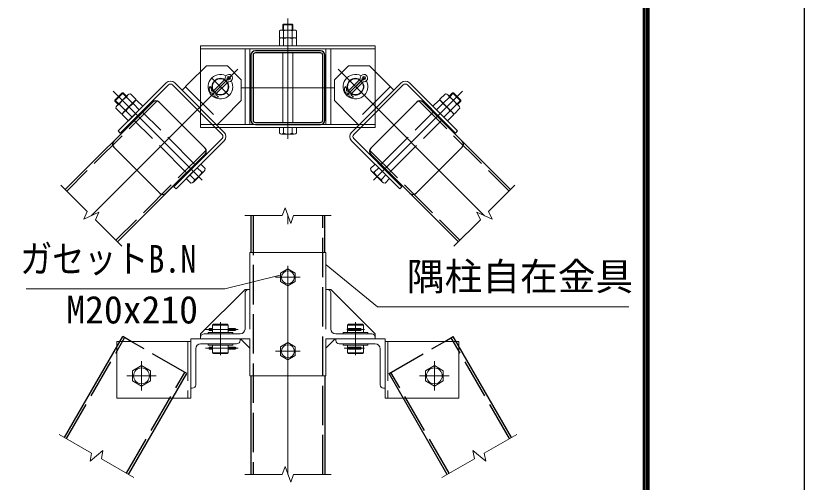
# Model space of a CAD drawing. Units: millimetres, scale not verified. Extents: x -14700 to 14700, y -10395 to 10395.
# Drawn here: x 9902 to 14700, y -1794 to 1045 of the extents above; entities that cross this region are included whole.
import ezdxf
from ezdxf.enums import TextEntityAlignment as Align

# ---------------------------------------------------------------- set-up
doc = ezdxf.new("R2010")
doc.units = ezdxf.units.MM
doc.header["$LTSCALE"] = 40
doc.linetypes.add('DASHED', pattern=[7.5, 6, -1.5])
doc.linetypes.add('USER1', pattern=[50.8, 31.75, -6.35, 6.35, -6.35])
for name, color, linetype, lineweight in [('0-1_D-STR1', 1, 'Continuous', 25), ('0-2_D-BMK', 2, 'USER1', 13), ('0-3_D-STR3', 3, 'Continuous', 13), ('0-7_D-STR-DIM', 7, 'Continuous', 13), ('0-A_D-STR-TXT', 7, 'Continuous', 13), ('0-C_D-TTL', 7, 'Continuous', 25)]:
    doc.layers.add(name, color=color, linetype=linetype, lineweight=lineweight)
doc.styles.add('ＭＳ ゴシック', font='')
doc.styles.get('ＭＳ ゴシック').set_extended_font_data('MS Gothic')

msp = doc.modelspace()

# ---------------------------------------------------------------- linework, layer by layer
at = {"layer": '0-1_D-STR1'}
for p, q in [((11756.31, 832.33), (11360.31, 832.33)), ((11756.31, 818.83), (11360.31, 818.83)), ((11333.31, 805.33), (11333.31, 409.33)), ((11346.81, 805.33), (11346.81, 409.33)), ((11769.81, 409.33), (11769.81, 805.33)), ((11783.31, 409.33), (11783.31, 805.33)), ((10735.77, 519.99), (10203.04, -12.74)), ((10498.18, 282.41), (10735.77, 519.99)), ((10773.96, 519.99), (11053.97, 239.98)), ((12342.66, 519.99), (12062.65, 239.98)), ((12618.43, 282.41), (12380.84, 519.99)), ((12380.84, 519.99), (12913.58, -12.74)), ((11360.31, 395.83), (11756.31, 395.83)), ((11360.31, 382.33), (11756.31, 382.33)), ((10778.2, -35.79), (10498.18, 244.22)), ((12338.42, -35.79), (12618.43, 244.22)), ((11053.97, 201.8), (10521.24, -330.94)), ((11053.97, 201.8), (10816.38, -35.79)), ((12062.65, 201.8), (12300.23, -35.79)), ((12062.65, 201.8), (12595.38, -330.94)), ((11333.31, -171.72), (11333.31, -396.72)), ((11783.31, -396.72), (11783.31, -171.72)), ((10198.79, -1521.72), (10553.3, -907.7)), ((10603.58, -936.72), (10553.3, -907.7)), ((12513.04, -936.72), (12563.31, -907.7)), ((12917.82, -1521.72), (12563.31, -907.7)), ((10588.51, -1746.72), (10943.01, -1132.7)), ((11333.31, -1146.72), (11333.31, -1746.72)), ((11783.31, -1146.72), (11783.31, -1746.72)), ((12528.11, -1746.72), (12173.6, -1132.7))]:
    msp.add_line(p, q, dxfattribs=at)
at = {"layer": '0-1_D-STR1', "linetype": 'DASHED'}
for p, q in [((10761.85, 526.98), (10212.58, -22.29)), ((12354.76, 526.98), (12904.03, -22.29)), ((11060.96, 227.88), (10511.69, -321.39)), ((12055.66, 227.88), (12604.93, -321.39)), ((11346.81, -171.72), (11346.81, -1746.72)), ((11769.81, -1746.72), (11769.81, -171.72)), ((10210.49, -1528.47), (10564.99, -914.45)), ((10943.01, -1132.7), (10603.58, -936.72)), ((12173.6, -1132.7), (12513.04, -936.72)), ((12906.13, -1528.47), (12551.62, -914.45)), ((10576.81, -1739.97), (10931.32, -1125.95)), ((12539.8, -1739.97), (12185.29, -1125.95))]:
    msp.add_line(p, q, dxfattribs=at)
at = {"layer": '0-1_D-STR1'}
for centre, radius, start, end in [((11360.31, 805.33), 27, 90, 180), ((11360.31, 805.33), 13.5, 90, 180), ((11756.31, 805.33), 27, 0, 90), ((11756.31, 805.33), 13.5, 0, 90), ((10754.86, 500.9), 27, 45, 135), ((12361.75, 500.9), 27, 45, 135), ((11360.31, 409.33), 27, 180, 270), ((11360.31, 409.33), 13.5, 180, 270), ((11756.31, 409.33), 13.5, 270, 0), ((11756.31, 409.33), 27, 270, 0), ((10517.28, 263.31), 27, 135, 225), ((11034.88, 220.89), 27, 315, 45), ((12081.74, 220.89), 27, 135, 225), ((12599.34, 263.31), 27, 315, 45), ((10797.29, -16.7), 27, 225, 315), ((12319.33, -16.7), 27, 225, 315)]:
    msp.add_arc(centre, radius, start, end, dxfattribs=at)
at = {"layer": '0-2_D-BMK'}
for p, q in [((11558.31, 296.16), (11558.31, 1027.66)), ((11253.37, 719.4), (10362.14, -171.84)), ((11863.24, 719.4), (12754.48, -171.84)), ((11095.26, 665.38), (11199.36, 561.28)), ((12021.36, 665.38), (11917.26, 561.28)), ((12021.27, 665.29), (11917.35, 561.37)), ((11036.66, 45.16), (10495.83, 585.99)), ((11277.06, 607.33), (11839.56, 607.33)), ((12079.96, 45.16), (12620.78, 585.99)), ((11558.31, -1746.72), (11558.31, -171.72)), ((11633.31, -546.72), (11483.31, -546.72)), ((11147.31, -820.49), (11147.31, -1021.87)), ((11147.31, -862.23), (11147.31, -951.84)), ((11969.31, -820.49), (11969.31, -1021.87)), ((11255.18, -864.72), (11057.66, -864.72)), ((11917.51, -864.72), (12023.37, -864.72)), ((11255.18, -978.72), (11057.66, -978.72)), ((11633.31, -996.72), (11483.31, -996.72)), ((11900.76, -978.72), (12023.37, -978.72)), ((10667.31, -1056.72), (10667.31, -1236.72)), ((10667.31, -1080.58), (10667.31, -1212.86)), ((12449.31, -1056.72), (12449.31, -1236.72)), ((10757.31, -1146.72), (10577.31, -1146.72)), ((10733.45, -1146.72), (10601.17, -1146.72)), ((12359.31, -1146.72), (12539.31, -1146.72))]:
    msp.add_line(p, q, dxfattribs=at)
at = {"layer": '0-3_D-STR3'}
for p, q in [((11528.31, 990.27), (11532.37, 994.33)), ((11528.31, 958.33), (11528.31, 990.27)), ((11528.31, 990.27), (11588.31, 990.27)), ((11532.37, 994.33), (11584.25, 994.33)), ((11532.37, 958.33), (11532.37, 994.33)), ((11584.25, 958.33), (11584.25, 994.33)), ((11588.31, 990.27), (11584.25, 994.33)), ((11588.31, 958.33), (11588.31, 990.27)), ((11506.41, 910.33), (11506.41, 954.13)), ((11518.61, 958.33), (11597.25, 958.33)), ((11532.36, 910.33), (11532.36, 954.13)), ((11584.26, 910.33), (11584.26, 954.13)), ((11610.21, 954.13), (11610.21, 910.33)), ((11506.41, 910.33), (11610.21, 910.33)), ((11506.41, 862.33), (11506.41, 906.13)), ((11518.61, 910.33), (11597.25, 910.33)), ((11532.36, 862.33), (11532.36, 906.13)), ((11584.26, 862.33), (11584.26, 906.13)), ((11610.21, 906.13), (11610.21, 862.33)), ((11027.31, 862.33), (12089.31, 862.33)), ((11027.31, 862.33), (11027.31, 364.33)), ((11027.31, 844.33), (12089.31, 844.33)), ((11297.31, 844.33), (11297.31, 382.33)), ((11327.31, 844.33), (11327.31, 382.33)), ((11506.41, 862.33), (11610.21, 862.33)), ((11528.31, 395.83), (11528.31, 818.83)), ((11588.31, 395.83), (11588.31, 818.83)), ((11789.31, 844.33), (11789.31, 382.33)), ((11819.31, 844.33), (11819.31, 382.33)), ((12089.31, 862.33), (12089.31, 364.33)), ((10831.23, 623.94), (10538.49, 331.2)), ((10856.69, 623.94), (11157.91, 322.71)), ((10869.41, 636.67), (11170.64, 335.44)), ((10956.39, 634.55), (10913.96, 592.12)), ((12247.2, 636.67), (11945.97, 335.44)), ((12259.93, 623.94), (11958.7, 322.71)), ((12160.23, 634.55), (12202.65, 592.12)), ((12285.38, 623.94), (12578.13, 331.2)), ((12298.11, 636.67), (12590.85, 343.92)), ((10549.89, 575.95), (10505.87, 531.92)), ((10556.78, 575.95), (10505.87, 525.03)), ((10573.23, 552.61), (10549.89, 575.95)), ((10556.78, 575.95), (10549.89, 575.95)), ((10576.67, 556.06), (10556.78, 575.95)), ((11079.95, 603.36), (11084.71, 614.2)), ((11079.95, 603.36), (11081.65, 588.9)), ((11084.71, 614.2), (11091.86, 604.77)), ((11091.86, 604.77), (11093.57, 590.31)), ((11901.95, 603.36), (11903.65, 588.9)), ((11913.86, 604.77), (11915.57, 590.31)), ((12539.94, 556.06), (12559.83, 575.95)), ((12543.39, 552.61), (12566.72, 575.95)), ((12559.83, 575.95), (12610.74, 525.03)), ((12559.83, 575.95), (12566.72, 575.95)), ((12566.72, 575.95), (12610.74, 531.92)), ((10529.21, 508.59), (10505.87, 531.92)), ((10505.87, 531.92), (10505.87, 525.03)), ((10584.51, 563.89), (10516.25, 495.63)), ((10635.65, 534.42), (10547.4, 446.17)), ((10613.58, 512.36), (10577.52, 548.42)), ((10635.65, 534.42), (10599.58, 570.48)), ((10675.95, 494.11), (10639.89, 530.18)), ((11127.47, 558.52), (11123.04, 559.95)), ((11127.47, 558.52), (11135.34, 549.67)), ((11945.79, 547.1), (11941.35, 548.53)), ((11949.47, 558.52), (11945.04, 559.95)), ((12440.66, 494.11), (12476.73, 530.18)), ((12480.97, 534.42), (12517.03, 570.48)), ((12480.97, 534.42), (12569.22, 446.17)), ((12503.03, 512.36), (12539.09, 548.42)), ((12532.11, 563.89), (12600.37, 495.63)), ((12587.41, 508.59), (12610.74, 531.92)), ((12610.74, 531.92), (12610.74, 525.03)), ((10525.76, 505.15), (10505.87, 525.03)), ((10511.34, 482.23), (10547.4, 446.17)), ((10569.46, 468.23), (10533.4, 504.3)), ((10624.81, 523.59), (10556.55, 455.33)), ((10675.95, 494.11), (10587.7, 405.87)), ((10653.89, 472.05), (10617.83, 508.11)), ((12440.66, 494.11), (12528.91, 405.87)), ((12462.73, 472.05), (12498.79, 508.11)), ((12491.8, 523.59), (12560.06, 455.33)), ((12547.16, 468.23), (12583.22, 504.3)), ((12605.28, 482.23), (12569.22, 446.17)), ((12590.85, 505.15), (12610.74, 525.03)), ((10551.64, 441.93), (10587.7, 405.87)), ((10609.77, 427.93), (10573.7, 463.99)), ((12506.85, 427.93), (12542.91, 463.99)), ((12564.97, 441.93), (12528.91, 405.87)), ((11168.52, 422.41), (11126.09, 379.99)), ((11948.09, 422.41), (11990.52, 379.99)), ((11027.31, 382.33), (12089.31, 382.33)), ((11027.31, 364.33), (12089.31, 364.33)), ((11506.41, 364.33), (11610.21, 364.33)), ((11506.41, 329.53), (11506.41, 364.33)), ((11532.36, 329.53), (11532.36, 364.33)), ((11584.26, 329.53), (11584.26, 364.33)), ((11610.21, 329.53), (11610.21, 364.33)), ((12590.85, 343.92), (12578.13, 331.2)), ((11157.91, 297.26), (10865.17, 4.51)), ((11518.61, 325.33), (11597.25, 325.33)), ((11958.7, 297.26), (12251.44, 4.51)), ((11170.64, 284.53), (10877.9, -8.21)), ((11945.97, 284.53), (12238.72, -8.21)), ((11028.09, 141.98), (10939.84, 53.73)), ((11049.08, 99.32), (10980.82, 31.06)), ((11033.6, 92.34), (11006.03, 119.91)), ((11055.67, 114.4), (11028.09, 141.98)), ((12060.95, 114.4), (12088.53, 141.98)), ((12067.54, 99.32), (12135.8, 31.06)), ((12083.01, 92.34), (12110.59, 119.91)), ((12088.53, 141.98), (12176.77, 53.73)), ((10967.42, 26.15), (10939.84, 53.73)), ((10989.48, 48.21), (10961.9, 75.79)), ((12127.13, 48.21), (12154.71, 75.79)), ((12149.2, 26.15), (12176.77, 53.73)), ((10865.17, 4.51), (10877.9, -8.21)), ((12251.44, 4.51), (12238.72, -8.21)), ((11327.31, -621.72), (11327.31, -396.72)), ((11327.31, -396.72), (11789.31, -396.72)), ((11789.31, -621.72), (11789.31, -396.72)), ((11027.31, -891.72), (11297.31, -621.72)), ((11327.31, -621.72), (11297.31, -621.72)), ((11318.31, -621.72), (11327.31, -621.72)), ((11789.31, -621.72), (11819.31, -621.72)), ((11798.31, -621.72), (11789.31, -621.72)), ((12089.31, -891.72), (11819.31, -621.72)), ((11099.31, -858.72), (11079.74, -858.72)), ((11079.74, -870.72), (11079.74, -858.72)), ((11105.31, -831.72), (11099.31, -837.72)), ((11195.31, -837.72), (11189.31, -831.72)), ((12011.31, -831.72), (12017.31, -837.72)), ((11027.31, -891.72), (11027.31, -921.72)), ((11072.31, -891.72), (11072.31, -882.72)), ((11099.31, -870.72), (11079.74, -870.72)), ((11222.31, -891.72), (11222.31, -882.72)), ((11894.31, -891.72), (11894.31, -882.72)), ((12044.31, -891.72), (12044.31, -882.72)), ((12089.31, -891.72), (12089.31, -921.72)), ((10967.31, -936.72), (10517.31, -936.72)), ((10517.31, -936.72), (10517.31, -1281.72)), ((10967.31, -936.72), (10967.31, -1281.72)), ((11027.31, -921.72), (11027.31, -912.72)), ((11237.31, -921.72), (11027.31, -921.72)), ((11027.31, -951.72), (11246.31, -951.72)), ((11072.31, -951.72), (11072.31, -960.72)), ((11222.31, -951.72), (11222.31, -960.72)), ((11327.31, -979.12), (11269.91, -921.72)), ((11789.31, -979.12), (11846.7, -921.72)), ((12089.31, -951.72), (11870.31, -951.72)), ((11879.31, -921.72), (12089.31, -921.72)), ((11894.31, -951.72), (11894.31, -960.72)), ((12044.31, -951.72), (12044.31, -960.72)), ((12089.31, -921.72), (12089.31, -912.72)), ((12149.31, -936.72), (12599.31, -936.72)), ((12599.31, -936.72), (12599.31, -1281.72)), ((10997.31, -1200.72), (10997.31, -981.72)), ((11072.31, -960.72), (11222.31, -960.72)), ((11079.74, -972.72), (11079.74, -984.72)), ((11099.31, -972.72), (11079.74, -972.72)), ((11099.31, -984.72), (11079.74, -984.72)), ((11099.31, -1005.72), (11099.31, -960.72)), ((11195.31, -1005.72), (11099.31, -1005.72)), ((11189.31, -1011.72), (11195.31, -1005.72)), ((11195.31, -1005.72), (11195.31, -960.72)), ((11237.25, -972.72), (11195.31, -972.72)), ((11237.25, -984.72), (11195.31, -984.72)), ((11789.31, -979.12), (11789.31, -1146.72)), ((12044.31, -960.72), (11894.31, -960.72)), ((11921.31, -1005.72), (11921.31, -960.72)), ((11927.31, -1011.72), (11921.31, -1005.72)), ((11921.31, -1005.72), (12017.31, -1005.72)), ((11928.72, -972.72), (11999.51, -972.72)), ((11928.72, -984.72), (11999.51, -984.72)), ((12011.31, -1011.72), (12017.31, -1005.72)), ((12017.31, -1005.72), (12017.31, -960.72)), ((12119.31, -1200.72), (12119.31, -981.72)), ((11327.31, -1011.72), (11327.31, -1146.72)), ((11927.31, -1011.72), (12011.31, -1011.72)), ((11327.31, -1146.72), (11789.31, -1146.72)), ((10967.31, -1281.72), (10517.31, -1281.72))]:
    msp.add_line(p, q, dxfattribs=at)
at = {"layer": '0-3_D-STR3', "linetype": 'DASHED'}
for p, q in [((11062.45, 740.61), (10956.39, 634.55)), ((11189.73, 740.61), (11062.45, 740.61)), ((11926.88, 740.61), (12054.16, 740.61)), ((12054.16, 740.61), (12160.23, 634.55)), ((11171.97, 654.96), (11103.77, 586.77)), ((11189.73, 638.79), (11120.74, 569.8)), ((11993.97, 654.96), (11925.77, 586.77)), ((12011.73, 638.79), (11942.74, 569.8)), ((10935.18, 613.33), (11147.31, 401.2)), ((12181.44, 613.33), (11969.31, 401.2)), ((11274.59, 528.48), (11168.52, 422.41)), ((11842.03, 528.48), (11948.09, 422.41)), ((10996.69, 136.04), (10670.01, 462.72)), ((12119.92, 136.04), (12446.6, 462.72)), ((10945.78, 85.12), (10619.1, 411.81)), ((12170.83, 85.12), (12497.52, 411.81)), ((11327.31, -621.72), (11327.31, -1011.72)), ((11789.31, -621.72), (11789.31, -979.12)), ((11297.31, -642.72), (11297.31, -861.72)), ((11819.31, -642.72), (11819.31, -861.72)), ((11099.31, -882.72), (11099.31, -837.72)), ((11195.31, -837.72), (11099.31, -837.72)), ((11189.31, -831.72), (11105.31, -831.72)), ((11195.31, -882.72), (11195.31, -837.72)), ((11237.25, -858.72), (11195.31, -858.72)), ((11921.31, -837.72), (11927.31, -831.72)), ((11921.31, -837.72), (12017.31, -837.72)), ((11921.31, -882.72), (11921.31, -837.72)), ((11924.43, -864.72), (11928.72, -858.72)), ((11927.31, -831.72), (12011.31, -831.72)), ((11928.72, -858.72), (11999.51, -858.72)), ((12017.31, -882.72), (12017.31, -837.72)), ((11267.31, -891.72), (11048.31, -891.72)), ((11072.31, -882.72), (11222.31, -882.72)), ((11237.25, -870.72), (11195.31, -870.72)), ((11849.31, -891.72), (12068.31, -891.72)), ((12044.31, -882.72), (11894.31, -882.72)), ((11928.72, -870.72), (11924.43, -864.72)), ((11928.72, -870.72), (11999.51, -870.72)), ((10949.31, -936.72), (10949.31, -1281.72)), ((11237.31, -921.72), (11327.31, -921.72)), ((11879.31, -921.72), (11789.31, -921.72)), ((12167.31, -936.72), (12167.31, -1281.72))]:
    msp.add_line(p, q, dxfattribs=at)
for points in [[(11189.73, 740.61), (11274.59, 655.76), (11274.59, 528.48)], [(11926.88, 740.61), (11842.03, 655.76), (11842.03, 528.48)], [(11999.51, -870.72), (12005.86, -864.72), (11999.51, -858.72)]]:
    msp.add_lwpolyline(points, dxfattribs=at)
at = {"layer": '0-3_D-STR3'}
for points in [[(10818.5, 636.67), (10525.76, 343.92), (10538.49, 331.2)], [(11901.95, 603.36), (11906.71, 614.2), (11913.86, 604.77)], [(11135.34, 549.67), (11123.79, 547.1), (11119.35, 548.53)], [(11949.47, 558.52), (11957.34, 549.67), (11945.79, 547.1)], [(10976.31, -1221.72), (10967.31, -1221.72), (10967.31, -921.72), (11267.31, -921.72), (11267.31, -930.72)], [(12140.31, -1221.72), (12149.31, -1221.72), (12149.31, -921.72), (11849.31, -921.72), (11849.31, -930.72)], [(12149.31, -936.72), (12149.31, -1281.72), (12599.31, -1281.72)], [(11189.31, -1011.72), (11105.31, -1011.72), (11099.31, -1005.72)], [(11928.72, -972.72), (11924.43, -978.72), (11928.72, -984.72)], [(11999.51, -972.72), (12005.86, -978.72), (11999.51, -984.72)]]:
    msp.add_lwpolyline(points, dxfattribs=at)
for points in [[(11603.25, -520.77), (11558.31, -494.82), (11513.36, -520.77), (11513.36, -572.67), (11558.31, -598.62), (11603.25, -572.67)], [(11603.25, -970.77), (11558.31, -944.82), (11513.36, -970.77), (11513.36, -1022.67), (11558.31, -1048.62), (11603.25, -1022.67)], [(10721.35, -1177.92), (10667.31, -1209.12), (10613.27, -1177.92), (10613.27, -1115.52), (10667.31, -1084.32), (10721.35, -1115.52)], [(12395.27, -1177.92), (12449.31, -1209.12), (12503.35, -1177.92), (12503.35, -1115.52), (12449.31, -1084.32), (12395.27, -1115.52)]]:
    msp.add_lwpolyline(points, close=True, dxfattribs=at)
for centre, radius in [((11147.31, 613.33), 51), ((11147.31, 613.33), 48), ((11969.31, 613.33), 48), ((11558.31, -546.72), 39.31), ((11558.31, -996.72), 39.31), ((10667.31, -1146.72), 48.27), ((12449.31, -1146.72), 48.27)]:
    msp.add_circle(centre, radius, dxfattribs=at)
for centre, radius, start, end in [((11519.38, 936.26), 22.09, 54.01973, 125.98027), ((11558.31, 876.07), 82.27, 71.61284, 108.38716), ((11597.23, 936.19), 22.14, 54.12648, 125.87352), ((11519.38, 888.26), 22.09, 54.01973, 125.98027), ((11558.31, 828.07), 82.27, 71.61284, 108.38716), ((11597.23, 888.19), 22.14, 54.12648, 125.87352), ((11147.31, 613.33), 75, 62.81803, 28.0289), ((11198.86, 665.65), 22.5, 272.26298, 180.12813), ((11198.86, 665.65), 10.5, 272.26298, 180.12813), ((11147.31, 613.33), 75, 37.40006, 53.44687), ((11969.31, 613.33), 75, 62.81803, 28.0289), ((12020.86, 665.65), 22.5, 272.26298, 180.12813), ((12020.86, 665.65), 10.5, 272.26298, 180.12813), ((11969.31, 613.33), 75, 37.40006, 53.44687), ((10843.96, 611.21), 36, 45, 135), ((10843.96, 611.21), 18, 45, 135), ((11161.36, 665.57), 15, 315, 0.12813), ((11200.34, 628.18), 27, 92.26298, 135), ((11200.34, 628.18), 15, 92.26298, 135), ((11969.31, 613.33), 51, 58.87933, 31.29837), ((11983.36, 665.57), 15, 315, 0.12813), ((12022.34, 628.18), 27, 92.26298, 135), ((12022.34, 628.18), 15, 92.26298, 135), ((12272.66, 611.21), 36, 45, 135), ((12272.66, 611.21), 18, 45, 135), ((11099.53, 591.01), 18, 186.73573, 315), ((11099.53, 591.01), 6, 186.73573, 315), ((11124.88, 565.66), 18, 127.62533, 252.10649), ((11921.53, 591.01), 18, 186.73573, 315), ((11921.53, 591.01), 6, 186.73573, 315), ((11946.88, 565.66), 18, 127.62533, 252.10649), ((10610.7, 471.12), 84.12, 113.22895, 156.77105), ((10600.77, 547.24), 23.27, 92.91412, 177.08588), ((10641.07, 506.93), 23.27, 92.91412, 177.08588), ((11124.88, 565.66), 6, 122.20897, 252.10649), ((11946.88, 565.66), 6, 122.20897, 252.10649), ((12475.54, 506.93), 23.27, 2.91412, 87.08588), ((12515.85, 547.24), 23.27, 2.91412, 87.08588), ((12505.92, 471.12), 84.12, 23.22895, 66.77105), ((10534.17, 481.46), 22.85, 91.94085, 178.05915), ((10651, 430.81), 84.12, 113.22895, 156.77105), ((12465.61, 430.81), 84.12, 23.22895, 66.77105), ((12582.44, 481.46), 22.85, 1.94085, 88.05915), ((10574.48, 441.16), 22.85, 91.94085, 178.05915), ((12542.14, 441.16), 22.85, 1.94085, 88.05915), ((11145.19, 309.98), 18, 315, 45), ((11145.19, 309.98), 36, 315, 45), ((11519.38, 347.4), 22.09, 234.01973, 305.98027), ((11558.31, 407.6), 82.27, 251.61284, 288.38716), ((11597.23, 347.47), 22.14, 234.12648, 305.87352), ((11971.43, 309.98), 36, 135, 225), ((11971.43, 309.98), 18, 135, 225), ((11032.42, 115.58), 23.27, 272.91412, 357.08588), ((12084.19, 115.58), 23.27, 182.91412, 267.08588), ((10966.65, 48.99), 22.85, 271.94085, 358.05915), ((10956.3, 125.51), 84.12, 293.22895, 336.77105), ((12160.31, 125.51), 84.12, 203.22895, 246.77105), ((12149.97, 48.99), 22.85, 181.94085, 268.05915), ((11318.31, -642.72), 21, 90, 180), ((11798.31, -642.72), 21, 0, 90), ((11237.25, -864.72), 6, 270, 90), ((11267.31, -861.72), 30, 270, 0), ((11849.31, -861.72), 30, 180, 270), ((11048.31, -912.72), 21, 90, 180), ((12068.31, -912.72), 21, 0, 90), ((11027.31, -981.72), 30, 90, 180), ((11246.31, -930.72), 21, 270, 0), ((11870.31, -930.72), 21, 180, 270), ((12089.31, -981.72), 30, 0, 90), ((11237.25, -978.72), 6, 270, 90), ((10976.31, -1200.72), 21, 270, 0), ((12140.31, -1200.72), 21, 180, 270)]:
    msp.add_arc(centre, radius, start, end, dxfattribs=at)
at = {"layer": '0-3_D-STR3', "linetype": 'DASHED'}
for centre in [(11161.36, 665.57), (11983.36, 665.57)]:
    msp.add_arc(centre, 27, 315, 0.12813, dxfattribs=at)
at = {"layer": '0-7_D-STR-DIM'}
for p, q in [((10337.65, -147.35), (10176.52, 13.78)), ((12778.97, -147.35), (12940.09, 13.78)), ((11540.99, -124.15), (11523.68, -171.72)), ((11575.62, -219.29), (11540.99, -124.15)), ((10337.65, -147.35), (10316.25, -193.23)), ((10316.25, -193.23), (10408.02, -150.44)), ((10408.02, -150.44), (10386.62, -196.33)), ((11295.81, -171.72), (11523.68, -171.72)), ((11592.94, -171.72), (11575.62, -219.29)), ((11592.94, -171.72), (11820.81, -171.72)), ((12708.6, -150.44), (12729.99, -196.33)), ((12800.36, -193.23), (12708.6, -150.44)), ((12778.97, -147.35), (12800.36, -193.23)), ((10547.75, -357.45), (10386.62, -196.33)), ((12568.86, -357.45), (12729.99, -196.33)), ((10363.66, -1616.91), (10166.32, -1502.97)), ((12752.95, -1616.91), (12950.3, -1502.97)), ((10354.87, -1666.76), (10432.43, -1601.68)), ((10363.66, -1616.91), (10354.87, -1666.76)), ((10432.43, -1601.68), (10423.64, -1651.54)), ((12684.18, -1601.68), (12692.97, -1651.54)), ((12761.75, -1666.76), (12684.18, -1601.68)), ((12752.95, -1616.91), (12761.75, -1666.76)), ((10620.98, -1765.47), (10423.64, -1651.54)), ((12495.63, -1765.47), (12692.97, -1651.54)), ((11540.99, -1699.15), (11523.68, -1746.72)), ((11575.62, -1794.29), (11540.99, -1699.15)), ((11295.81, -1746.72), (11523.68, -1746.72)), ((11592.94, -1746.72), (11575.62, -1794.29)), ((11592.94, -1746.72), (11820.81, -1746.72))]:
    msp.add_line(p, q, dxfattribs=at)
at = {"layer": '0-A_D-STR-TXT'}
for points in [[(13633.25, -726.55), (12103.88, -726.55), (11790.86, -471.86)], [(9966.31, -617.21), (11174.11, -617.21), (11511.42, -533.22)]]:
    msp.add_lwpolyline(points, dxfattribs=at)
at = {"layer": '0-C_D-TTL', "color": 2}
msp.add_lwpolyline([(-14700, 10395), (14700, 10395), (14700, -10395), (-14700, -10395)], close=True, dxfattribs=at)
at = {"layer": '0-C_D-TTL'}
for points in [[(-13755, 9625), (13755, 9625), (13755, -9625), (-13755, -9625)], [(-13746.25, 9616.25), (13746.25, 9616.25), (13746.25, -9616.25), (-13746.25, -9616.25)], [(-13737.5, 9607.5), (13737.5, 9607.5), (13737.5, -9607.5), (-13737.5, -9607.5)], [(-13728.75, 9598.75), (13728.75, 9598.75), (13728.75, -9598.75), (-13728.75, -9598.75)], [(-13720, 9590), (13720, 9590), (13720, -9590), (-13720, -9590)]]:
    msp.add_lwpolyline(points, close=True, dxfattribs=at)

# ---------------------------------------------------------------- texts
at = {"layer": '0-A_D-STR-TXT', "style": 'ＭＳ ゴシック', "width": 0.85}
msp.add_text('ガセットB.N', height=168.3, dxfattribs=at).set_placement((9929.05, -569.16), align=Align.BOTTOM_LEFT)
at = {"layer": '0-A_D-STR-TXT', "style": 'ＭＳ ゴシック'}
for s, p in [('隅柱自在金具', (12282.11, -676.73)), ('M20x210', (10209.77, -878.52))]:
    msp.add_text(s, height=168.3, dxfattribs=at).set_placement(p, align=Align.BOTTOM_LEFT)

doc.saveas('drawing.dxf')
